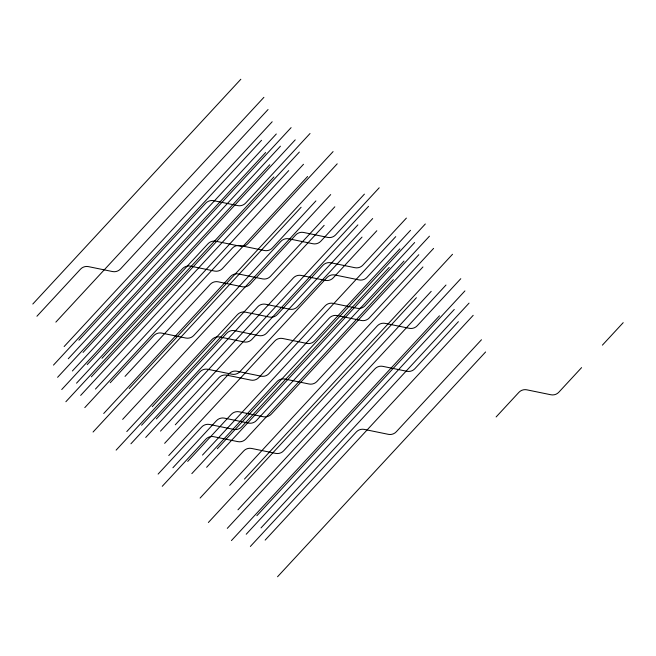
<?xml version="1.0" encoding="UTF-8"?>
<svg xmlns="http://www.w3.org/2000/svg" width="656" height="656" viewBox="0 0 656 656"><rect width="100%" height="100%" fill="white"/><g stroke="black" fill="none" stroke-linecap="round" stroke-linejoin="round"><path stroke-width="0.98" d="M32.8 304.031L240.842 79.245M36.933 316.241L80.532 269.14A7.831 7.142 -18.7 0 1 88.371 266.615L112.586 271.568A7.831 7.142 -18.7 0 0 120.417 269.042L268.042 109.544M55.858 322.121L263.901 97.334M64.132 346.548L272.174 121.762M53.472 365.097L261.514 140.31M78.925 340.21L205.73 203.188A7.831 7.142 -18.7 0 1 213.569 200.662L237.784 205.623A7.831 7.142 -18.7 0 0 245.623 203.098L310.026 133.512M68.265 358.758L276.307 133.972M57.605 377.307L265.647 152.52M83.058 352.42L291.1 127.633M72.398 370.976L280.44 146.181M61.738 389.525L269.78 164.73M87.191 364.638L295.233 139.851M76.531 383.186L182.54 268.648A7.831 7.142 -18.7 0 1 190.379 266.115L214.594 271.076A7.831 7.142 -18.7 0 0 222.433 268.55L307.631 176.489M101.983 358.299L207.993 243.761A7.831 7.142 -18.7 0 1 215.832 241.236L240.047 246.189A7.831 7.142 -18.7 0 0 247.878 243.663L333.084 151.602M65.871 401.734L273.913 176.948M91.323 376.847L299.366 152.061M80.663 395.396L288.706 170.609M95.456 389.065L303.498 164.271M84.796 407.614L232.413 248.116A7.831 7.142 -18.7 0 1 240.252 245.59L264.466 250.543A7.831 7.142 -18.7 0 0 272.306 248.017L315.905 200.916M110.249 382.727L153.848 335.626A7.831 7.142 -18.7 0 1 161.688 333.092L185.894 338.053A7.831 7.142 -18.7 0 0 193.733 335.528L280.924 241.318A7.831 7.142 -18.7 0 1 288.763 238.792L312.978 243.753A7.831 7.142 -18.7 0 0 320.817 241.219L364.416 194.119M125.042 376.388L210.248 284.327A7.831 7.142 -18.7 0 1 218.087 281.801L242.302 286.762A7.831 7.142 -18.7 0 0 250.141 284.237L295.717 234.979A7.831 7.142 -18.7 0 1 303.556 232.454L327.77 237.415A7.831 7.142 -18.7 0 0 335.61 234.889L379.209 187.78M103.722 413.485L230.535 276.471A7.831 7.142 -18.7 0 1 238.374 273.946L262.589 278.898A7.831 7.142 -18.7 0 0 270.428 276.373L334.831 206.788M129.175 388.606L337.217 163.82M93.062 432.033L301.112 207.247M122.647 419.364L330.698 194.578M126.788 431.574L211.986 339.513A7.831 7.142 -18.7 0 1 219.826 336.987L244.04 341.948A7.831 7.142 -18.7 0 0 251.879 339.423L357.889 224.877M152.241 406.695L237.439 314.634A7.831 7.142 -18.7 0 1 245.278 312.108L269.493 317.061A7.831 7.142 -18.7 0 0 277.332 314.536L322.916 265.286A7.831 7.142 -18.7 0 1 330.755 262.761L354.97 267.714A7.831 7.142 -18.7 0 0 362.809 265.188L406.4 218.087M116.128 450.131L324.171 225.336M141.581 425.244L226.779 333.182A7.831 7.142 -18.7 0 1 234.618 330.657L258.833 335.61A7.831 7.142 -18.7 0 0 266.672 333.084L372.682 218.546M130.921 443.792L257.734 306.77A7.831 7.142 -18.7 0 1 265.573 304.245L289.788 309.206A7.831 7.142 -18.7 0 0 297.627 306.68L362.022 237.095M156.374 418.905L199.965 371.804A7.831 7.142 -18.7 0 1 207.804 369.279L232.019 374.232A7.831 7.142 -18.7 0 0 239.858 371.706L327.049 277.496A7.831 7.142 -18.7 0 1 334.888 274.971L359.103 279.932A7.831 7.142 -18.7 0 0 366.942 277.406L410.533 230.297M145.714 437.454L293.33 277.955A7.831 7.142 -18.7 0 1 301.17 275.43L325.384 280.391A7.831 7.142 -18.7 0 0 333.223 277.865L376.815 230.756M160.507 431.123L368.549 206.328M175.3 424.785L218.891 377.676A7.831 7.142 -18.7 0 1 226.73 375.15L250.945 380.111A7.831 7.142 -18.7 0 0 258.784 377.585L325.171 305.852A7.831 7.142 -18.7 0 1 333.01 303.326L357.225 308.287A7.831 7.142 -18.7 0 0 365.064 305.762L429.459 236.176M164.64 443.333L229.034 373.748A7.831 7.142 -18.7 0 1 236.873 371.222L261.088 376.183A7.831 7.142 -18.7 0 0 268.927 373.658L395.74 236.636M168.772 455.543L274.782 341.005A7.831 7.142 -18.7 0 1 282.621 338.48L306.836 343.432A7.831 7.142 -18.7 0 0 314.675 340.907L399.873 248.845M158.112 474.091L201.712 426.99A7.831 7.142 -18.7 0 1 209.551 424.465L233.766 429.418A7.831 7.142 -18.7 0 0 241.597 426.892L389.221 267.394M172.905 467.761L216.505 420.652A7.831 7.142 -18.7 0 1 224.344 418.126L248.558 423.087A7.831 7.142 -18.7 0 0 256.389 420.562L404.014 261.063M162.245 486.309L205.845 439.2A7.831 7.142 -18.7 0 1 213.684 436.675L237.898 441.636A7.831 7.142 -18.7 0 0 245.738 439.11L393.354 279.612M187.698 461.422L231.297 414.321A7.831 7.142 -18.7 0 1 239.137 411.796L263.351 416.749A7.831 7.142 -18.7 0 0 271.19 414.223L418.807 254.725M202.491 455.084L329.304 318.07A7.831 7.142 -18.7 0 1 337.143 315.544L361.358 320.497A7.831 7.142 -18.7 0 0 369.197 317.971L433.6 248.386M191.831 473.632L277.037 381.571A7.831 7.142 -18.7 0 1 284.876 379.045L309.091 384.006A7.831 7.142 -18.7 0 0 316.93 381.48L422.94 266.935M217.284 448.753L425.326 223.967M206.624 467.302L414.666 242.515M200.105 498.06L243.696 450.959A7.831 7.142 -18.7 0 1 251.535 448.433L275.75 453.386A7.831 7.142 -18.7 0 0 283.589 450.861L431.205 291.362M229.69 485.391L377.307 325.893A7.831 7.142 -18.7 0 1 385.146 323.367L409.36 328.32A7.831 7.142 -18.7 0 0 417.191 325.794L460.791 278.693M244.483 479.052L452.525 254.266M208.37 522.488L416.412 297.701M237.956 509.819L445.998 285.024M227.296 528.367L374.912 368.869A7.831 7.142 -18.7 0 1 382.751 366.343L406.966 371.296A7.831 7.142 -18.7 0 0 414.805 368.77L458.396 321.67M231.429 540.577L439.471 315.79M256.881 515.69L464.924 290.903M246.221 534.238L454.264 309.452M261.014 527.908L469.056 303.121M250.354 546.456L356.364 431.91A7.831 7.142 -18.7 0 1 364.203 429.385L388.418 434.346A7.831 7.142 -18.7 0 0 396.257 431.82L481.463 339.759M265.147 540.118L473.189 315.331M277.554 576.755L485.596 351.969M496.116 416.962L518.912 392.337A7.831 7.142 -18.7 0 1 526.752 389.812L550.958 394.773A7.831 7.142 -18.7 0 0 558.797 392.247L581.593 367.614M602.397 345.138L623.2 322.662"/></g></svg>
